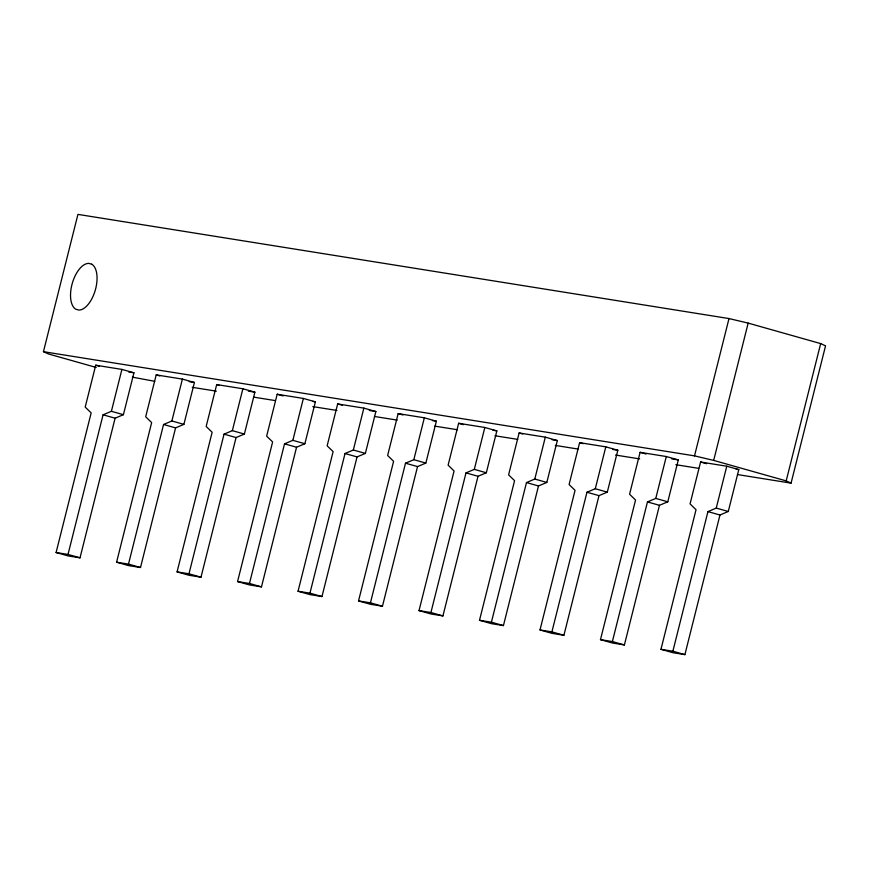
<?xml version="1.0" encoding="UTF-8"?>
<svg xmlns="http://www.w3.org/2000/svg" width="869" height="869" viewBox="0 0 869 869"><rect width="100%" height="100%" fill="white"/><g stroke="black" fill="none" stroke-linecap="round" stroke-linejoin="round"><path stroke-width="1.3" d="M96.231 367.457L48.327 353.922L43.45 351.673L77.938 214.382L729.004 318.565L748.166 323.105L820.673 343.592L825.55 345.84L791.062 483.142L737.477 474.561M95.72 365.219L85.195 407.105L91.169 412.894L56.094 552.521L68.119 555.921L80.024 557.822L115.099 418.195L123.409 414.687L133.935 372.801L121.91 369.412L95.72 365.219L99.327 366.229M56.094 552.521L68.01 554.433L103.074 414.806L111.395 411.298L123.409 414.687M111.395 411.298L121.91 369.412M156.203 374.897L145.677 416.783L151.662 422.584L116.587 562.2L128.601 565.6L140.506 567.5L175.581 427.885L183.891 424.365L194.417 382.479L182.403 379.09L156.203 374.897L159.809 375.908M116.587 562.2L128.493 564.111L163.568 424.485L171.877 420.976L183.891 424.365M171.877 420.976L182.403 379.09M216.685 384.576L206.17 426.462L212.145 432.262L177.07 571.889L189.094 575.278L201 577.19L236.064 437.563L244.385 434.044L254.899 392.158L242.885 388.769L216.685 384.576L219.097 385.249M177.07 571.889L188.975 573.79L224.05 434.163L232.36 430.655L244.385 434.044M232.36 430.655L242.885 388.769M277.178 394.254L266.653 436.14L272.627 441.941L237.563 581.567L249.577 584.956L261.482 586.868L296.557 447.242L304.867 443.733L315.393 401.836L303.368 398.447L277.178 394.254L283.185 395.949M237.563 581.567L249.468 583.468L284.532 443.842L292.853 440.333L304.867 443.733M292.853 440.333L303.368 398.447M337.661 403.933L327.146 445.819L333.12 451.619L298.045 591.246L310.059 594.635L321.975 596.547L357.04 456.92L365.36 453.412L375.875 411.526L363.861 408.126L337.661 403.933L342.473 405.291M298.045 591.246L309.951 593.147L345.026 453.52L353.335 450.012L365.36 453.412M353.335 450.012L363.861 408.126M398.154 413.611L387.628 455.497L393.603 461.298L358.528 600.924L370.552 604.313L382.458 606.225L417.533 466.599L425.843 463.09L436.368 421.204L424.344 417.804L398.154 413.611L402.955 414.969M358.528 600.924L370.444 602.825L405.508 463.199L413.829 459.69L425.843 463.09M413.829 459.69L424.344 417.804M458.636 423.29L448.111 465.176L454.085 470.976L419.021 610.603L431.035 614.003L442.94 615.904L478.015 476.277L486.325 472.769L496.851 430.883L484.826 427.483L458.636 423.29L463.449 424.648M419.021 610.603L430.926 612.504L466.001 472.888L474.311 469.369L486.325 472.769M474.311 469.369L484.826 427.483M519.119 432.968L508.604 474.865L514.578 480.655L479.503 620.281L491.528 623.681L503.433 625.582L538.498 485.956L546.818 482.447L557.333 440.561L545.319 437.161L519.119 432.968L522.725 433.989M479.503 620.281L491.409 622.193L526.484 482.567L534.793 479.047L546.818 482.447M534.793 479.047L545.319 437.161M579.612 442.658L569.086 484.544L575.061 490.333L539.997 629.96L552.011 633.36L563.916 635.261L598.991 495.634L607.301 492.126L617.826 450.24L605.802 446.84L579.612 442.658L583.218 443.668M539.997 629.96L551.902 631.872L586.966 492.245L595.287 488.736L607.301 492.126M595.287 488.736L605.802 446.84M640.095 452.336L629.58 494.222L635.554 500.023L600.479 639.638L612.493 643.038L624.398 644.939L659.473 505.313L667.783 501.804L678.309 459.918L666.295 456.529L640.095 452.336L646.101 454.031M600.479 639.638L612.384 641.55L647.459 501.924L655.769 498.415L667.783 501.804M655.769 498.415L666.295 456.529M43.45 351.673L694.516 455.867L729.004 318.565M700.588 462.015L690.062 503.901L696.036 509.701L660.961 649.317L672.986 652.717L684.891 654.618L719.966 515.002L728.276 511.483L738.791 469.597L726.777 466.208L700.588 462.015L706.595 463.709M791.062 483.142L786.184 480.883L713.677 460.407L748.166 323.105M660.961 649.317L672.867 651.229L707.942 511.602L716.252 508.093L728.276 511.483M716.252 508.093L726.777 466.208M786.184 480.883L820.673 343.592M128.688 371.965L133.935 372.801M189.181 381.643L194.417 382.479M248.36 391.115L254.899 392.158M312.775 401.424L315.393 401.836M369.325 410.472L375.875 411.526M432.436 420.574L436.368 421.204M492.919 430.253L496.851 430.883M552.097 439.725L557.333 440.561M612.58 449.403L617.826 450.24M671.759 458.875L678.309 459.918M736.173 469.184L738.791 469.597M154.736 381.306L132.338 377.135M192.245 387.313L216.359 391.169M253.867 397.166L275.299 400.598M312.807 406.605L336.922 410.461M374.441 416.468L397.209 420.107M434.717 426.114L457.496 429.753M495.004 435.76L517.772 439.399M555.291 445.406L578.059 449.056M615.567 455.052L639.682 458.908M675.854 464.698L698.633 468.348M694.516 455.867L713.677 460.407M707.942 511.602L719.966 515.002M647.459 501.924L659.473 505.313M586.966 492.245L598.991 495.634M526.484 482.567L538.498 485.956M466.001 472.888L478.015 476.277M405.508 463.199L417.533 466.599M345.026 453.52L357.04 456.92M284.532 443.842L296.557 447.242M224.05 434.163L236.064 437.563M163.568 424.485L175.581 427.885M103.074 414.806L115.099 418.195M672.867 651.229L684.891 654.618M612.384 641.55L624.398 644.939M551.902 631.872L563.916 635.261M491.409 622.193L503.433 625.582M430.926 612.504L442.94 615.904M370.444 602.825L382.458 606.225M309.951 593.147L321.975 596.547M249.468 583.468L261.482 586.868M188.975 573.79L201 577.19M128.493 564.111L140.506 567.5M68.01 554.433L80.024 557.822M91.723 264.198L88.692 263.372A24.028 11.992 -74.2 0 0 72.214 283.576A24.028 11.992 -74.2 0 0 75.864 309.255L78.883 310.07A24.028 11.992 -74.2 0 0 95.373 289.866A24.028 11.992 -74.2 0 0 91.723 264.198"/></g></svg>
